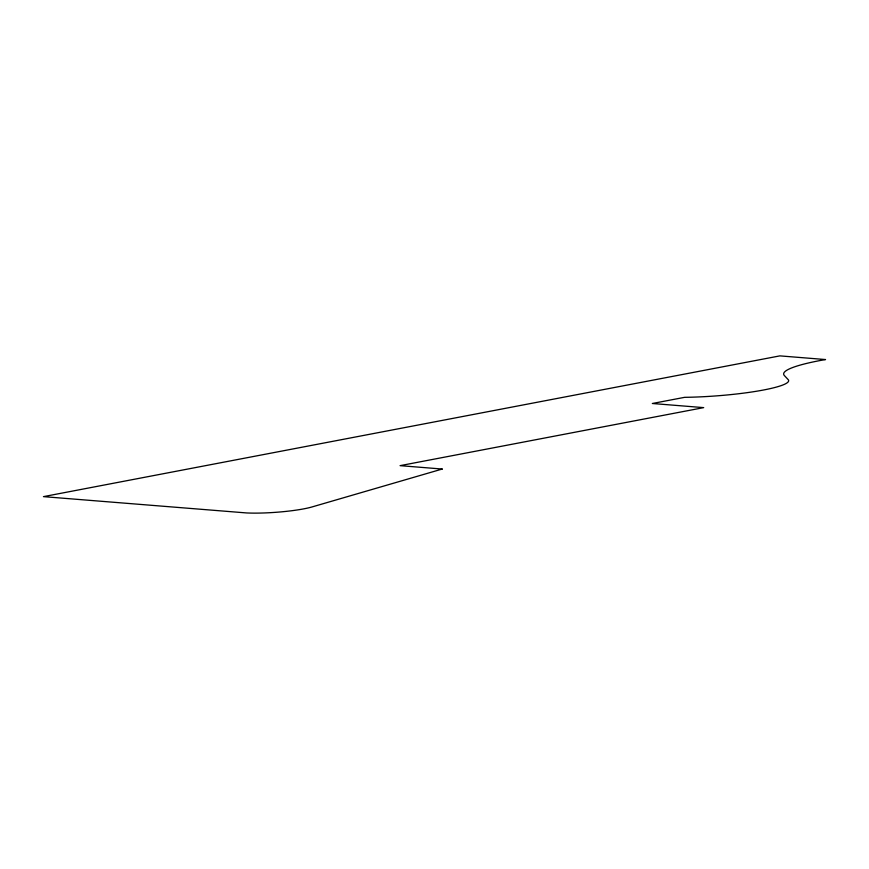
<?xml version="1.0" encoding="UTF-8"?>
<svg xmlns="http://www.w3.org/2000/svg" width="869" height="869" viewBox="0 0 869 869"><rect width="100%" height="100%" fill="white"/><g stroke="black" fill="none" stroke-linecap="round" stroke-linejoin="round"><path stroke-width="1.3" d="M442.212 469.043L312.047 506.942A43.211 5.79 -4.2 0 1 246.372 512.927L43.45 496.633L779.884 355.877L825.55 359.549A106.3 14.241 -4.2 0 0 784.381 375.56L788.129 379.568A74.267 9.95 -4.2 0 1 758.572 390.898A74.267 9.95 -4.2 0 1 684.631 397.329L652.326 403.498L703.694 407.626L400.077 465.654L442.212 469.043"/></g></svg>
